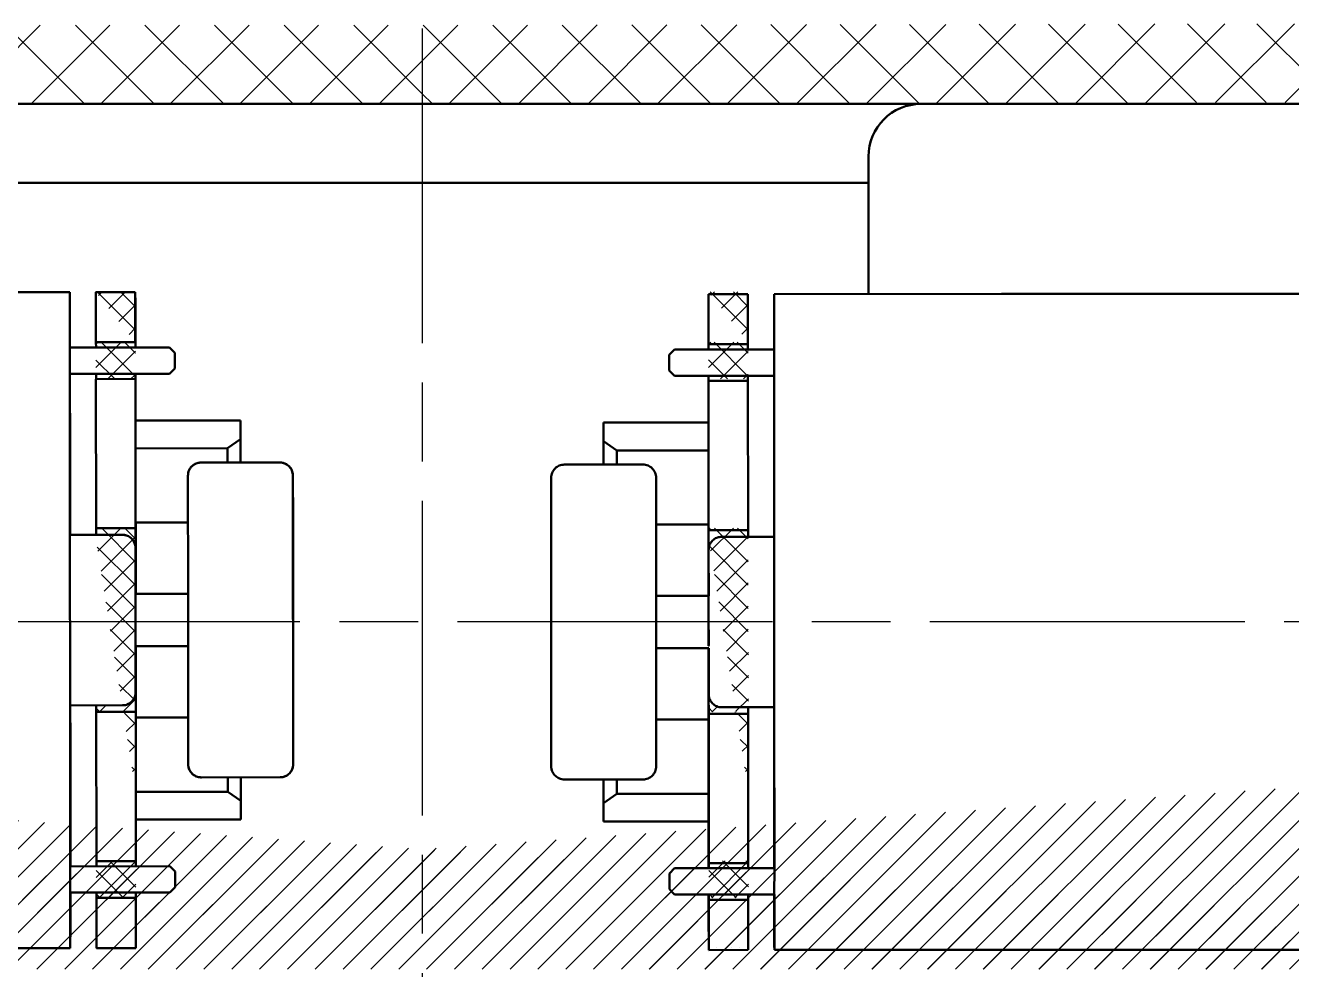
# Model space of a CAD drawing. Header units: inches. Extents: x -14 to 5184, y -66 to 1689.
# Drawn here: x 1532.1 to 1580.36, y 1463.47 to 1499.46 of the extents above; entities that cross this region are included whole.
import ezdxf

# ---------------------------------------------------------------- set-up
doc = ezdxf.new("R2010")
doc.units = ezdxf.units.IN
doc.header["$MEASUREMENT"] = 0
doc.linetypes.add('ACAD_ISO08W100', pattern=[36, 24, -3, 6, -3])
for name, color, linetype, lineweight in [('Видимый контур (ГОСТ)', 7, 'Continuous', 50), ('Осевая линия (ГОСТ)', 7, 'ACAD_ISO08W100', 25), ('Штриховка (ГОСТ)', 7, 'Continuous', 18)]:
    doc.layers.add(name, color=color, linetype=linetype, lineweight=lineweight)
pattern_1 = [(45, (-1905.138115365976, 737.9076750368969), (-0.5303300858899106, 0.5303300858899107), [])]
pattern_2 = [(45, (-729.8426358591028, -44.45771106665234), (-1.325825214724776, 1.325825214724777), []), (135, (-729.8426358591028, -44.45771106665234), (-1.325825214724777, -1.325825214724776), [])]

msp = doc.modelspace()

# ---------------------------------------------------------------- hatches: boundary and pattern name
at = {"layer": 'Штриховка (ГОСТ)', "ltscale": 0.5}
h = msp.add_hatch(dxfattribs=at)
h.set_pattern_fill('ANSI37', color=256, scale=15)
h.set_pattern_definition(pattern_2)
edge = h.paths.add_edge_path()
edge.add_ellipse((1611.473041055431, 1493.604411783689), major_axis=(-0.5134128433414369, 2.955779914489792), ratio=0.9999873529838555, start_angle=341.8021469590433, end_angle=350.1923635530452)
edge.add_line((1611.470615283995, 1496.604447643597), (1601.720572662885, 1496.596605341635))
edge.add_line((1601.720572662885, 1496.596605341635), (1595.325739282722, 1496.543884901762))
edge.add_line((1595.325739282722, 1496.543884901762), (1587.791192707788, 1496.530796401919))
edge.add_line((1587.791192707788, 1496.530796401919), (1583.734743317397, 1496.523749815017))
edge.add_line((1583.734743317397, 1496.523749815017), (1547.229145820613, 1496.460334783688))
edge.add_line((1547.229145820613, 1496.460334783688), (1547.223981258185, 1499.460330338599))
edge.add_line((1547.223981258185, 1499.460330338599), (1583.729531930103, 1499.523745288587))
edge.add_line((1583.729531930103, 1499.523745288587), (1591.221400930929, 1499.536759651862))
edge.add_line((1591.221400930929, 1499.536759651862), (1595.320527895429, 1499.543880375332))
edge.add_line((1595.320527895429, 1499.543880375332), (1609.222702507713, 1499.568030283813))
edge.add_line((1609.222702507713, 1499.568030283813), (1609.230284360274, 1535.356912914514))
edge.add_line((1609.230284360274, 1535.356912914514), (1612.23028436411, 1535.349745655517))
edge.add_line((1612.23028436411, 1535.349745655517), (1612.022511539245, 1510.127784305749))
edge.add_line((1612.022511539245, 1510.127784305749), (1612.204362805571, 1510.128100205352))
edge.add_line((1612.204362805571, 1510.128100205352), (1612.227909372413, 1496.573246197543))
edge.add_line((1612.227909372413, 1496.573246197543), (1611.908383582122, 1496.572691139158))
h = msp.add_hatch(dxfattribs=at)
h.set_pattern_fill('ANSI37', color=256, scale=15)
h.set_pattern_definition(pattern_2)
edge = h.paths.add_edge_path()
edge.add_line((1547.229098995677, 1499.460334783688), (1510.72349324374, 1499.460334783688))
edge.add_line((1510.72349324374, 1499.460334783688), (1503.231612939092, 1499.460334783687))
edge.add_line((1503.231612939092, 1499.460334783687), (1499.132479789779, 1499.460334783688))
edge.add_line((1499.132479789779, 1499.460334783688), (1485.230284201724, 1499.460334783688))
edge.add_line((1485.230284201724, 1499.460334783688), (1485.230284201724, 1510.960334783688))
edge.add_line((1485.230284201724, 1510.960334783688), (1482.412135738593, 1510.960334783688))
edge.add_line((1482.412135738593, 1510.960334783688), (1482.412135738593, 1510.015209243225))
edge.add_line((1482.412135738593, 1510.015209243225), (1482.230284197889, 1510.015209243225))
edge.add_line((1482.230284197889, 1510.015209243225), (1482.230284197889, 1496.460334783688))
edge.add_line((1482.230284197889, 1496.460334783688), (1482.549810470283, 1496.460334783688))
edge.add_ellipse((1482.990308624565, 1493.492816152959), major_axis=(0.5082774974026094, 2.956667319169232), ratio=0.9999873529838555, start_angle=9.80763644695179, end_angle=18.197853040953703, ccw=False)
edge.add_line((1482.987522942754, 1496.492851700261), (1492.737564475993, 1496.501946492875))
edge.add_line((1492.737564475993, 1496.501946492875), (1499.132479789779, 1496.460334783688))
edge.add_line((1499.132479789779, 1496.460334783688), (1506.667037732928, 1496.460334783688))
edge.add_line((1506.667037732928, 1496.460334783688), (1510.72349324374, 1496.460334783688))
edge.add_line((1510.72349324374, 1496.460334783688), (1547.229145820613, 1496.460334783688))
edge.add_line((1547.229145820613, 1496.460334783688), (1547.229098995677, 1499.460334783688))
h = msp.add_hatch(dxfattribs=at)
h.set_pattern_fill('ANSI37', color=256, scale=5)
h.set_pattern_definition([(45, (-1905.138115365976, 737.9076750368969), (-0.4419417382415922, 0.4419417382415922), []), (135, (-1905.138115365976, 737.9076750368969), (-0.4419417382415922, -0.4419417382415922), [])])
h.paths.add_polyline_path([(1536.314388634464, 1467.605698272998), (1534.814388730028, 1467.604306141665), (1534.809107993803, 1473.291386527972), (1536.309107911462, 1473.292764419477)], flags=17)
h.paths.add_polyline_path([(1534.815688699098, 1466.204306541643), (1536.315688603534, 1466.205698672976), (1536.317465007291, 1464.292603503511), (1534.817465099616, 1464.291214860125)], flags=17)
h.paths.add_polyline_path([(1536.302608492109, 1480.292303640787), (1534.802608602182, 1480.290895883667), (1534.797327824585, 1485.978020825608), (1536.297327729021, 1485.979412956942)], flags=17)
edge = h.paths.add_edge_path()
edge.add_line((1534.794251496369, 1489.291067551514), (1536.294251396279, 1489.292464556753))
edge.add_ellipse((1536.305892492192, 1476.792534061972), major_axis=(-0.01160686501141736, 12.49999461122635), ratio=0.0008566953907479733, start_angle=359.99999999961153, end_angle=360.1834677728962, ccw=False)
edge.add_line((1536.294285627181, 1489.292528673198), (1534.794286824279, 1489.291135849908))
edge.add_ellipse((1534.805893689288, 1476.791141240729), major_axis=(-0.0116068650095163, 12.49999460917901), ratio=0.0008566953907479733, start_angle=0, end_angle=0.1893579979897818)
edge = h.paths.add_edge_path()
edge.add_line((1536.315071078725, 1470.24777493121), (1536.314870567429, 1473.074677404426))
edge.add_ellipse((1534.805893689292, 1476.791141237036), major_axis=(0.01160686500989223, -12.49999460957985), ratio=0.0008566953907479732, start_angle=359.8105876299181, end_angle=359.9999456275045)
edge.add_line((1534.817500554302, 1464.291146627456), (1536.317499357204, 1464.292539450746))
edge.add_line((1536.297524196813, 1487.378472531383), (1534.797525393911, 1487.377079708093))
edge.add_line((1534.796027855515, 1487.378020425631), (1534.794251496369, 1489.291067551514))
edge.add_line((1536.294251396279, 1489.292464556753), (1536.296027759951, 1487.379412556964))
edge.add_ellipse((1534.805893689288, 1476.791141240729), major_axis=(-0.0116068650095163, 12.49999460917901), ratio=0.0008566953907479733, start_angle=0, end_angle=0.1893579979897818)
h = msp.add_hatch(dxfattribs=at)
h.set_pattern_fill('ANSI37', color=256, scale=5)
h.set_pattern_definition([(45, (-1881.79200456109, 737.9123710367705), (-0.4419417382415922, 0.4419417382415922), []), (135, (-1881.79200456109, 737.9123710367705), (-0.4419417382415922, -0.4419417382415922), [])])
h.paths.add_polyline_path([(1559.66049943935, 1467.610394272872), (1558.160499534914, 1467.609002141539), (1558.155218798689, 1473.296082527846), (1559.655218716347, 1473.297460419351)], flags=17)
h.paths.add_polyline_path([(1558.161799503984, 1466.209002541517), (1559.66179940842, 1466.21039467285), (1559.663575812177, 1464.297299503385), (1558.163575904502, 1464.295910859998)], flags=17)
h.paths.add_polyline_path([(1559.648719296995, 1480.29699964066), (1558.148719407068, 1480.29559188354), (1558.143438629471, 1485.982716825482), (1559.643438533907, 1485.984108956815)], flags=17)
edge = h.paths.add_edge_path()
edge.add_line((1558.140362301255, 1489.295763551388), (1559.640362201165, 1489.297160556626))
edge.add_ellipse((1559.652003297078, 1476.797230061846), major_axis=(-0.01160686501141736, 12.49999461122635), ratio=0.0008566953907479733, start_angle=359.99999999961153, end_angle=360.1834677728962, ccw=False)
edge.add_line((1559.640396432067, 1489.297224673072), (1558.140397629165, 1489.295831849782))
edge.add_ellipse((1558.152004494174, 1476.795837240603), major_axis=(-0.0116068650095163, 12.49999460917901), ratio=0.0008566953907479733, start_angle=0, end_angle=0.1893579979897818)
edge = h.paths.add_edge_path()
edge.add_line((1559.661181883611, 1470.252470931084), (1559.660981372315, 1473.079373404299))
edge.add_ellipse((1558.152004494178, 1476.795837236909), major_axis=(0.01160686500989223, -12.49999460957985), ratio=0.0008566953907479732, start_angle=359.8105876299181, end_angle=359.9999456275045)
edge.add_line((1558.163611359188, 1464.295842627329), (1559.66361016209, 1464.29723545062))
edge.add_line((1559.643635001699, 1487.383168531257), (1558.143636198797, 1487.381775707967))
edge.add_line((1558.142138660401, 1487.382716425504), (1558.140362301255, 1489.295763551388))
edge.add_line((1559.640362201165, 1489.297160556626), (1559.642138564837, 1487.384108556838))
edge.add_ellipse((1558.152004494174, 1476.795837240603), major_axis=(-0.0116068650095163, 12.49999460917901), ratio=0.0008566953907479733, start_angle=0, end_angle=0.1893579979897818)
h = msp.add_hatch(dxfattribs=at)
h.set_pattern_fill('ANSI31', color=256, scale=6)
h.set_pattern_definition(pattern_1)
edge = h.paths.add_edge_path()
edge.add_line((1480.018164816742, 1463.490556350978), (1480.009482227236, 1472.841257158339))
edge.add_line((1480.009482227236, 1472.841257158339), (1483.009482088054, 1472.843985477603))
edge.add_line((1483.016539639738, 1465.243366539763), (1483.009574964834, 1472.743961978823))
edge.add_line((1483.009482088054, 1472.843985477603), (1483.018164639991, 1463.493325129135))
edge.add_line((1480.018240700181, 1463.490262473245), (1483.018238305985, 1463.493048119825))
edge.add_line((1614.443691546039, 1472.828376392003), (1614.445572291076, 1463.478273493524))
edge.add_line((1611.443690771757, 1472.827754178785), (1614.443691546039, 1472.828376392003))
edge.add_line((1611.443710887096, 1472.727750997868), (1611.445219505761, 1465.22767019422))
edge.add_ellipse((1611.442882760012, 1476.727626781538), major_axis=(0.002665197538726685, -13.24999973195185), ratio=0.0007477733735077997, start_angle=337.9436503336947, end_angle=360.136266251267)
edge.add_spline(control_points=[(1611.408356998038, 1464.958458338241), (1611.38572506559, 1464.87742872914), (1611.352252315286, 1464.797972160889), (1611.260654808052, 1464.640441269049), (1611.198467235041, 1464.562509786883), (1611.049359410795, 1464.423511280837), (1610.958825414387, 1464.362857958205), (1610.765726149325, 1464.274252436485), (1610.660764714129, 1464.245178831774), (1610.518770955417, 1464.229462594812), (1610.48205673243, 1464.227433261401), (1610.445397397125, 1464.227425887486)], knot_values=[0, 0, 0, 0, 0.02541620871040091, 0.02541620871040091, 0.0546992163748594, 0.0546992163748594, 0.08657829518112778, 0.08657829518112778, 0.1184399716933586, 0.1184399716933586, 0.1294381791355693, 0.1294381791355693, 0.1294381791355693, 0.1294381791355693], degree=3, periodic=0)
edge.add_line((1614.445547058112, 1463.47823049037), (1611.44554795755, 1463.477627049587))
h = msp.add_hatch(dxfattribs=at)
h.set_pattern_fill('ANSI31', color=256, scale=6)
h.set_pattern_definition(pattern_1)
edge = h.paths.add_edge_path()
edge.add_line((1614.440933601215, 1463.490556350978), (1614.449616190721, 1472.841257158339))
edge.add_line((1614.449616190721, 1472.841257158339), (1611.449616329903, 1472.843985477603))
edge.add_line((1611.442558778219, 1465.243366539763), (1611.449523453123, 1472.743961978823))
edge.add_line((1611.449616329903, 1472.843985477603), (1611.440933777965, 1463.493325129135))
edge.add_line((1614.440857717776, 1463.490262473245), (1611.440860111972, 1463.493048119825))
edge.add_line((1480.015406871918, 1472.828376392003), (1480.013526126881, 1463.478273493524))
edge.add_line((1483.015407646199, 1472.827754178785), (1480.015406871918, 1472.828376392003))
edge.add_line((1483.015387530861, 1472.727750997868), (1483.013878912196, 1465.22767019422))
edge.add_ellipse((1483.016215657945, 1476.727626781538), major_axis=(-0.002665197538726685, -13.24999973195185), ratio=0.0007477733735077997, start_angle=-0.13626625126698855, end_angle=22.056349666305323, ccw=False)
edge.add_spline(control_points=[(1483.050741419918, 1464.958458338241), (1483.073373352367, 1464.87742872914), (1483.106846102671, 1464.797972160889), (1483.198443609905, 1464.640441269049), (1483.260631182915, 1464.562509786883), (1483.409739007162, 1464.423511280837), (1483.50027300357, 1464.362857958205), (1483.693372268631, 1464.274252436485), (1483.798333703828, 1464.245178831774), (1483.94032746254, 1464.229462594812), (1483.977041685527, 1464.227433261401), (1484.013701020832, 1464.227425887486)], knot_values=[0, 0, 0, 0, 0.02541620871040091, 0.02541620871040091, 0.0546992163748594, 0.0546992163748594, 0.08657829518112778, 0.08657829518112778, 0.1184399716933586, 0.1184399716933586, 0.1294381791355693, 0.1294381791355693, 0.1294381791355693, 0.1294381791355693], degree=3, periodic=0)
edge.add_line((1480.013551359844, 1463.47823049037), (1483.013550460406, 1463.477627049587))

# ---------------------------------------------------------------- linework, layer by layer
at = {"layer": 'Видимый контур (ГОСТ)'}
for p, q in [((1612.23028436411, 1496.460334783688), (1510.72349324374, 1496.460334783688)), ((1564.231751516226, 1494.460334783688), (1564.231751516226, 1489.218128036848)), ((1532.231751516226, 1493.460334783688), (1530.231751516226, 1493.460334783688)), ((1532.231751516226, 1493.460334783688), (1562.231751516226, 1493.460334783688)), ((1564.231751516226, 1493.460334783688), (1562.231751516226, 1493.460334783688)), ((1504.726361628035, 1489.263216289958), (1533.794287622344, 1489.290207301048)), ((1533.794251563164, 1489.290136141294), (1533.796213629092, 1487.177092395215)), ((1534.794251496369, 1489.291067551514), (1536.294251396279, 1489.292464556753)), ((1534.796027855515, 1487.378020425631), (1534.794251496369, 1489.291067551514)), ((1534.794286824279, 1489.291135849908), (1536.294285627181, 1489.292528673198)), ((1536.294251396279, 1489.292464556753), (1536.296027759951, 1487.379412556964)), ((1558.140378163896, 1489.216902611292), (1559.640378552784, 1489.217205030254)), ((1558.140762985997, 1487.303763842403), (1558.140378163896, 1489.216902611292)), ((1559.640378552784, 1489.217205030254), (1559.640763374977, 1487.304065805941)), ((1560.640378812054, 1489.217406586979), (1589.708335544869, 1489.22324587889)), ((1560.640803863695, 1487.10426711432), (1560.640378812054, 1489.217406586979)), ((1589.708324130685, 1489.223255193407), (1569.29877731885, 1489.219149874537)), ((1533.796213629092, 1487.177092395215), (1537.596213386996, 1487.180619127926)), ((1536.296027759951, 1487.379412556964), (1534.796027855515, 1487.378020425631)), ((1534.797525393911, 1487.377079708093), (1534.796027855515, 1487.378020425631)), ((1536.297524196813, 1487.378472531383), (1534.797525393911, 1487.377079708093)), ((1534.797710137024, 1487.17802187172), (1534.797525393911, 1487.377079708093)), ((1536.296027759951, 1487.379412556964), (1536.297524196813, 1487.378472531383)), ((1536.297524196813, 1487.378472531383), (1536.297708940569, 1487.179414002031)), ((1537.596213386996, 1487.180619127926), (1537.796399084121, 1486.980804802576)), ((1537.597537337618, 1487.179787454045), (1537.596213386996, 1487.180619127926)), ((1537.797551356295, 1486.980080972961), (1537.597537337618, 1487.179787454045)), ((1558.139496369601, 1487.303396638669), (1558.140762985997, 1487.303763842403)), ((1558.139496369601, 1487.303396638669), (1559.639495919882, 1487.303698359061)), ((1558.139536557525, 1487.103763586767), (1558.139496369601, 1487.303396638669)), ((1559.640763374977, 1487.304065805941), (1558.140762985997, 1487.303763842403)), ((1559.640763374977, 1487.304065805941), (1559.639495919882, 1487.303698359061)), ((1559.639495919882, 1487.303698359061), (1559.639536107758, 1487.104065550136)), ((1537.796399084121, 1486.980804802576), (1537.796956213723, 1486.380804973996)), ((1537.796399084121, 1486.980804802576), (1537.797551356295, 1486.980080972961)), ((1537.797551356295, 1486.980080972961), (1537.798108208543, 1486.380081318607)), ((1556.639876434812, 1486.90318164526), (1556.839686567103, 1487.103178511154)), ((1556.639876434812, 1486.90318164526), (1556.640843055813, 1486.903461877572)), ((1556.639997220191, 1486.303181671495), (1556.639876434812, 1486.90318164526)), ((1556.640843055813, 1486.903461877572), (1556.840802878279, 1487.103502140023)), ((1556.640963744006, 1486.303461875632), (1556.640843055813, 1486.903461877572)), ((1556.840802878279, 1487.103502140023), (1556.839686567103, 1487.103178511154)), ((1556.840802878279, 1487.103502140023), (1560.640803863695, 1487.10426711432)), ((1537.597141936332, 1486.180619413624), (1533.797142178428, 1486.177092680913)), ((1533.797142178428, 1486.177092680913), (1533.802840831254, 1480.039937682117)), ((1533.798468457346, 1486.176259544453), (1533.797142178428, 1486.177092680913)), ((1533.798468457346, 1486.176259544453), (1537.598465424698, 1486.179788030122)), ((1534.798823841843, 1485.978022214043), (1534.79863899831, 1486.17718825241)), ((1536.298637801212, 1486.1785810757), (1536.298823518725, 1485.97847333789)), ((1537.796956213723, 1486.380804973996), (1537.597141936332, 1486.180619413624)), ((1537.597141936332, 1486.180619413624), (1537.598465424698, 1486.179788030122)), ((1537.798108208543, 1486.380081318607), (1537.598465424698, 1486.179788030122)), ((1537.798108208543, 1486.380081318607), (1537.796956213723, 1486.380804973996)), ((1556.640963744006, 1486.303461875632), (1556.639997220191, 1486.303181671495)), ((1556.639997220191, 1486.303181671495), (1556.839887876068, 1486.10317855488)), ((1556.841004025267, 1486.10350213679), (1556.640963744006, 1486.303461875632)), ((1534.797327824585, 1485.978020825608), (1536.297327729021, 1485.979412956942)), ((1534.802608602182, 1480.290895883667), (1534.797327824585, 1485.978020825608)), ((1536.297327729021, 1485.979412956942), (1536.302608492109, 1480.292303640787)), ((1536.298823518725, 1485.97847333789), (1536.297327729021, 1485.979412956942)), ((1560.63988673678, 1486.103942913205), (1556.839887876068, 1486.10317855488)), ((1556.839887876068, 1486.10317855488), (1556.841004025267, 1486.10350213679)), ((1560.641005010684, 1486.104267111087), (1556.841004025267, 1486.10350213679)), ((1558.139778202151, 1485.903396699884), (1558.139737931636, 1486.103440015803)), ((1558.141044591781, 1485.903763837877), (1558.139778202151, 1485.903396699884)), ((1558.141044591781, 1485.903763837877), (1559.641044980761, 1485.904065801415)), ((1558.142188488193, 1480.216895632273), (1558.141044591781, 1485.903763837877)), ((1559.639737481918, 1486.103741736195), (1559.639777678526, 1485.904065546296)), ((1559.641044980761, 1485.904065801415), (1559.64218887672, 1480.217199847131)), ((1560.641005010684, 1486.104267111087), (1560.63988673678, 1486.103942913205)), ((1560.642239422617, 1479.967402001737), (1560.641005010684, 1486.104267111087)), ((1536.302851289155, 1484.39347903012), (1540.302848096894, 1484.397193225561)), ((1536.302926480891, 1483.333390602664), (1536.302851289155, 1484.39347903012)), ((1540.305704695409, 1482.796250672611), (1540.302848096894, 1484.397193225561)), ((1540.302848096894, 1484.397193225561), (1540.302898224718, 1483.690467607257)), ((1554.137866597553, 1484.318557043393), (1554.136991165507, 1482.716089176995)), ((1558.137865398302, 1484.319361631104), (1554.137866597553, 1484.318557043393)), ((1554.138537669276, 1483.611603575301), (1554.137866597553, 1484.318557043393)), ((1558.137865398302, 1484.319361631104), (1558.138872005887, 1483.258931428966)), ((1536.302926480891, 1483.333390602664), (1539.802923687662, 1483.336640523675)), ((1536.307976022937, 1480.503442085168), (1536.302926480891, 1483.333390602664)), ((1540.302898224718, 1483.690467607257), (1539.802923687662, 1483.336640523675)), ((1539.802923687662, 1483.336640523675), (1539.803888749092, 1482.795784711614)), ((1540.30449379851, 1482.796249548233), (1540.302898224718, 1483.690467607257)), ((1554.138537669276, 1483.611603575301), (1554.138048447725, 1482.716089391158)), ((1554.638873055231, 1483.258227414719), (1554.138537669276, 1483.611603575301)), ((1538.800286857293, 1482.794733212351), (1541.80028665032, 1482.797534538623)), ((1541.800316807627, 1482.797638494092), (1538.800319201824, 1482.794852847511)), ((1554.638576939314, 1482.716190778042), (1554.638873055231, 1483.258227414719)), ((1558.138872005887, 1483.258931428966), (1554.638873055231, 1483.258227414719)), ((1558.138872005887, 1483.258931428966), (1558.137326494465, 1480.429891299191)), ((1552.641684194894, 1482.715786288116), (1555.641684972099, 1482.716393967269)), ((1538.30493020606, 1477.793656486049), (1538.300751176814, 1482.294255312439)), ((1542.300750899086, 1482.297992314538), (1542.310964734824, 1471.298218340225)), ((1552.143997249923, 1471.215713843909), (1552.141784639119, 1482.215683689669)), ((1556.141785675289, 1482.216494442243), (1556.143048927142, 1475.716551775653)), ((1536.307976022937, 1480.503442085168), (1538.302412316111, 1480.505294018193)), ((1558.137326494465, 1480.429891299191), (1556.142145125856, 1480.429489974468)), ((1533.802840831254, 1480.039937682117), (1535.802840682753, 1480.041816562229)), ((1533.802876702453, 1480.040211288741), (1535.802875106322, 1480.042068386461)), ((1536.302608492109, 1480.292303640787), (1534.802608602182, 1480.290895883667)), ((1559.64218887672, 1480.217199847131), (1558.142188488193, 1480.216895632273)), ((1558.64223890458, 1479.966996384178), (1560.642239422617, 1479.967402001737)), ((1536.303304961977, 1479.542241536258), (1536.304930396702, 1477.791732222412)), ((1558.142691360655, 1477.716870817412), (1558.142339348976, 1479.466892934902)), ((1536.304930396702, 1477.791732222412), (1538.30493020606, 1477.793656486049)), ((1536.304963942991, 1477.79253363087), (1538.304929524308, 1477.794390698113)), ((1556.142690844684, 1477.716454925658), (1558.142691360654, 1477.716870817412)), ((1538.306785940957, 1475.795125772381), (1536.306786006868, 1475.793335837852)), ((1536.306786006868, 1475.793335837852), (1536.308411441593, 1474.042826524006)), ((1536.306821041394, 1475.792534493074), (1538.306786622709, 1475.794391560317)), ((1538.310964970202, 1471.294526945991), (1538.306785940957, 1475.795125772381)), ((1558.143093640618, 1475.716940480649), (1556.143093119178, 1475.716551784242)), ((1556.143093119178, 1475.716551784242), (1556.143998288573, 1471.216512267657)), ((1558.143445652296, 1473.966918363159), (1558.143093640618, 1475.716940480649)), ((1535.808875784956, 1473.542322948493), (1533.808875893008, 1473.540487630439)), ((1533.808875893008, 1473.540487630439), (1533.814574503604, 1467.403378111249)), ((1533.808912272259, 1473.540214090903), (1535.808910676128, 1473.542071188623)), ((1534.809107993803, 1473.291386527972), (1536.309107911462, 1473.292764419477)), ((1534.814388730028, 1467.604306141665), (1534.809107993803, 1473.291386527972)), ((1536.309107911462, 1473.292764419477), (1536.314388634464, 1467.605698272998)), ((1558.14359651308, 1473.216915665788), (1559.643596902611, 1473.21721489205)), ((1558.144740410219, 1467.530043845194), (1558.14359651308, 1473.216915665788)), ((1560.643546875419, 1473.467415031525), (1558.643546356045, 1473.467016060924)), ((1559.643596902611, 1473.21721489205), (1559.644740799199, 1467.530345808732)), ((1560.644781287916, 1467.330547117111), (1560.643546875419, 1473.467415031525)), ((1536.314870567429, 1473.074677404426), (1538.30931029259, 1473.076529340637)), ((1536.315071078725, 1470.24777493121), (1536.314870567429, 1473.074677404426)), ((1558.138821972253, 1473.001122663736), (1556.143639400292, 1473.000721338771)), ((1558.138821972253, 1473.001122663736), (1558.141506259145, 1470.173308791367)), ((1541.811429047728, 1470.797747566598), (1538.811429225585, 1470.794977595621)), ((1541.811459398039, 1470.797643667315), (1538.811461792235, 1470.794858020734)), ((1539.815029645486, 1470.795789883264), (1539.815068285497, 1470.251024852221)), ((1540.315699079219, 1469.897745561964), (1540.31563534825, 1470.79625472049)), ((1540.316961464731, 1469.19025843259), (1540.316847551844, 1470.796255846081)), ((1536.315071078725, 1470.24777493121), (1539.815068285497, 1470.251024852221)), ((1536.316964656992, 1469.186544237149), (1536.315071078725, 1470.24777493121)), ((1539.815068285497, 1470.251024852221), (1540.315699079219, 1469.897745561964)), ((1555.644098732411, 1470.71641159559), (1552.6440979535, 1470.715812392502)), ((1554.139404831681, 1470.716111056591), (1554.140927891612, 1469.11161415499)), ((1554.140462572064, 1470.716111267858), (1554.141314269468, 1469.818874187434)), ((1554.641507308489, 1470.17260477712), (1554.640991293019, 1470.716211240617)), ((1540.315699079219, 1469.897745561964), (1540.316961464731, 1469.19025843259)), ((1554.140927891613, 1469.11161415499), (1554.141314269468, 1469.818874187434)), ((1554.141314269468, 1469.818874187434), (1554.641507308489, 1470.17260477712)), ((1558.141506259145, 1470.173308791367), (1554.641507308489, 1470.17260477712)), ((1558.141506259145, 1470.173308791367), (1558.140926692362, 1469.112418742702)), ((1536.316964656992, 1469.186544237149), (1540.316961464731, 1469.19025843259)), ((1558.140926692362, 1469.112418742702), (1554.140927891612, 1469.11161415499)), ((1533.814574503604, 1467.403378111249), (1537.614574261509, 1467.40690484396)), ((1536.314388634464, 1467.605698272998), (1534.814388730028, 1467.604306141665)), ((1534.815877127904, 1467.603371165982), (1534.814388730028, 1467.604306141665)), ((1536.315875930806, 1467.604763989272), (1534.815877127904, 1467.603371165982)), ((1534.816061876353, 1467.404307579276), (1534.815877127904, 1467.603371165982)), ((1536.314388634464, 1467.605698272998), (1536.315875930806, 1467.604763989272)), ((1536.315875930806, 1467.604763989272), (1536.316060679898, 1467.405699709587)), ((1537.614574261509, 1467.40690484396), (1537.814759958634, 1467.207090518611)), ((1537.615889071611, 1467.406078911934), (1537.614574261509, 1467.40690484396)), ((1537.815903090288, 1467.20637243085), (1537.615889071611, 1467.406078911934)), ((1558.143476996685, 1467.529677569999), (1558.144740410219, 1467.530043845194)), ((1558.143476996685, 1467.529677569999), (1559.643476546966, 1467.52997929039)), ((1558.143517184796, 1467.330043590202), (1558.143476996685, 1467.529677569999)), ((1559.644740799199, 1467.530345808732), (1558.144740410219, 1467.530043845194)), ((1559.644740799199, 1467.530345808732), (1559.643476546966, 1467.52997929039)), ((1559.643476546966, 1467.52997929039), (1559.643516735028, 1467.330345553572)), ((1537.814759958634, 1467.207090518611), (1537.815317088236, 1466.60709069003)), ((1537.814759958634, 1467.207090518611), (1537.815903090288, 1467.20637243085)), ((1537.815903090288, 1467.20637243085), (1537.816459942535, 1466.606372776496)), ((1556.643857061896, 1467.12946257659), (1556.843667194187, 1467.329459442484)), ((1556.643857061896, 1467.12946257659), (1556.644820480034, 1467.129741880362)), ((1556.643977847275, 1466.529462602825), (1556.643857061896, 1467.12946257659)), ((1556.644820480034, 1467.129741880362), (1556.8447803025, 1467.329782142814)), ((1556.644941168227, 1466.529741878423), (1556.644820480034, 1467.129741880362)), ((1556.8447803025, 1467.329782142814), (1556.843667194187, 1467.329459442484)), ((1556.8447803025, 1467.329782142814), (1560.644781287916, 1467.330547117111)), ((1537.615502810845, 1466.406905129659), (1533.815503052941, 1466.403378396948)), ((1533.815503052941, 1466.403378396948), (1533.817465161098, 1464.290289171261)), ((1533.816820191339, 1466.402551002342), (1533.815503052941, 1466.403378396948)), ((1533.816820191339, 1466.402551002342), (1537.616817158691, 1466.40607948801)), ((1534.817175581173, 1466.2043079216), (1534.816990732303, 1466.403479710299)), ((1536.316989535205, 1466.404872533589), (1536.317175252718, 1466.20476479578)), ((1537.815317088236, 1466.60709069003), (1537.615502810845, 1466.406905129659)), ((1537.615502810845, 1466.406905129659), (1537.616817158691, 1466.40607948801)), ((1537.816459942535, 1466.606372776496), (1537.616817158691, 1466.40607948801)), ((1537.816459942535, 1466.606372776496), (1537.815317088236, 1466.60709069003)), ((1556.644941168227, 1466.529741878423), (1556.643977847275, 1466.529462602825)), ((1556.643977847275, 1466.529462602825), (1556.843868503152, 1466.329459486209)), ((1556.844981449489, 1466.329782139581), (1556.644941168227, 1466.529741878423)), ((1534.815688699098, 1466.204306541643), (1536.315688603534, 1466.205698672976)), ((1534.817465099616, 1464.291214860125), (1534.815688699098, 1466.204306541643)), ((1536.315688603534, 1466.205698672976), (1536.317465007291, 1464.292603503511)), ((1536.317175252718, 1466.20476479578), (1536.315688603534, 1466.205698672976)), ((1560.643867363864, 1466.330223844535), (1556.843868503152, 1466.32945948621)), ((1556.843868503152, 1466.329459486209), (1556.844981449489, 1466.329782139581)), ((1560.644982434905, 1466.330547113878), (1556.844981449489, 1466.329782139581)), ((1558.143758829235, 1466.129677631214), (1558.14371855872, 1466.329720947133)), ((1558.145022016003, 1466.130043840668), (1558.143758829235, 1466.129677631214)), ((1558.145022016003, 1466.130043840668), (1559.645022404983, 1466.130345804206)), ((1558.145406837377, 1464.216908686769), (1558.145022016003, 1466.130043840668)), ((1559.643718109001, 1466.330022667525), (1559.643758305797, 1466.130345549732)), ((1559.645022404983, 1466.130345804206), (1559.645407226546, 1464.217209708928)), ((1560.644982434905, 1466.330547113878), (1560.643867363864, 1466.330223844535)), ((1560.645407485981, 1464.217410446283), (1560.644982434905, 1466.330547113878)), ((1504.749575358058, 1464.263227067506), (1533.817501352367, 1464.290218078596)), ((1536.317465007291, 1464.292603503511), (1534.817465099616, 1464.291214860125)), ((1534.817500554302, 1464.291146627456), (1536.317499357204, 1464.292539450746)), ((1559.645407226546, 1464.217209708928), (1558.145406837377, 1464.216908686769)), ((1589.713364215723, 1464.223265018267), (1560.645407485981, 1464.217410446283)), ((1589.713352805286, 1464.223255699159), (1569.303805993451, 1464.219150380289))]:
    msp.add_line(p, q, dxfattribs=at)
at = {"layer": 'Видимый контур (ГОСТ)', "ltscale": 0.5}
for p, q in [((1533.796213629092, 1487.177092395215), (1533.797141716441, 1486.177092680485)), ((1560.640803863695, 1487.10426711432), (1560.641005075849, 1486.103943138156)), ((1533.802876388086, 1480.04021126773), (1533.819252674185, 1473.54022261979)), ((1560.642239422617, 1479.967402001737), (1560.643557676702, 1473.46741503368)), ((1536.306959134161, 1477.950466148095), (1536.3090472708, 1475.739006715987)), ((1538.304929524308, 1477.794390698113), (1538.306786622709, 1475.794391560317)), ((1533.814574503604, 1467.403378111249), (1533.814574503604, 1466.401900229243)), ((1560.644781287916, 1467.330547117111), (1560.639787417964, 1466.330223022287))]:
    msp.add_line(p, q, dxfattribs=at)
at = {"layer": 'Видимый контур (ГОСТ)'}
msp.add_arc((1566.231751516226, 1494.460334783688), 1.999999999999991, 90, 180, dxfattribs=at)
for centre, major_axis, ratio, start_param, end_param in [((1533.805894487356, 1476.790212689822), (-0.01160686501141737, 12.49999461122636), 0.0008566953907479733, 5.69320338564515, 6.28655876374876), ((1534.805893689288, 1476.791141240729), (-0.0116068650095163, 12.49999460917901), 0.0008566953907479736, 0, 0.003304920529906497), ((1536.305892492192, 1476.792534061972), (-0.01160686501141736, 12.49999461122635), 0.0008566953907479733, 5.693203219735196, 6.286387423887927), ((1558.142898740023, 1476.716905650286), (-0.002514337300685553, 12.4999997471244), 0.0007477733735074173, 0.0006675165261042351, 0.5899856333023823), ((1560.642897990491, 1476.717408517605), (-0.002514337300685586, 12.49999974712456), 0.0007477733735074175, 0.0005179615513224434, 0.5899855748728433), ((1533.805894487356, 1476.790212689822), (-0.01160686501137464, 12.49999461122615), 0.000856695390755887, 4.975411183261187, 5.561788520314447), ((1558.142898740023, 1476.716905650286), (0.002514337300686513, -12.49999974712436), 0.0007477733735074176, 3.862930467377417, 4.058602161748367), ((1560.642897990491, 1476.717408517605), (0.002514337300730304, -12.49999974712436), 0.000747773373515269, 3.862930468104471, 4.449367196579713), ((1536.305892492192, 1476.792534061972), (-0.01160686501141728, 12.49999461122625), 0.0008566953907479732, 4.792474560418249, 5.013804658566003), ((1558.142898740023, 1476.716905650286), (0.002514337300685564, -12.49999974712444), 0.0007477733735074172, 4.410798856748439, 4.632306199312929), ((1533.805894487356, 1476.790212689514), (-0.003017784903254192, 3.249998599226512), 0.0008566953907479735, 0, 0.0129751723303082), ((1534.80589368929, 1476.791141238682), (-0.003249922203196678, 3.499998491143178), 0.0008566953907479737, 5.902934100357573, 6.271381783899685), ((1536.305892492192, 1476.792534061972), (-0.00324992220319683, 3.499998491143343), 0.0008566953907479737, 5.002140681796629, 6.294621667233711), ((1558.142898740023, 1476.716905650286), (-0.0007040144441919533, 3.499999929194821), 0.0007477733735074172, 0.002383988711729401, 1.281055009108357), ((1559.642898290304, 1476.717207370677), (-0.0007040144441919127, 3.499999929194622), 0.0007477733735074175, 0.002063514150904728, 0.3802574518579692), ((1536.305892492192, 1476.792534061924), (-0.000928549200958184, 0.9999995689463498), 0.0008566953907479735, 0, 0.04003708334641676), ((1536.305892492192, 1476.792534061951), (0.0009285492008937492, -0.9999995688763876), 0.0008566953907479735, 6.243146545076158, 6.283183627074409), ((1536.305892492192, 1476.792534061972), (0.003249922203196816, -3.499998491143328), 0.0008566953907479736, 6.271748947064125, 7.564229932535902), ((1536.305892492192, 1476.792534061972), (-0.01160686501141722, 12.49999461122619), 0.0008566953907479738, 4.410390254043006, 4.632303400351103), ((1558.142898740023, 1476.716905650286), (0.002514337300685663, -12.49999974712494), 0.0007477733735074173, 4.792471761470594, 5.014213314947075), ((1558.142898740023, 1476.716905650286), (0.0007040144441919546, -3.499999929194831), 0.0007477733735074173, 5.002130298037599, 6.280801318112124), ((1533.805894487356, 1476.790212689861), (0.003017784903004598, -3.249998598957861), 0.0008566953907479737, 6.270210272094873, 6.28318544450432), ((1533.805894487356, 1476.790212689822), (-0.01160686501146217, 12.49999461122625), 0.0008566953907558249, 3.86289371607131, 4.449366688604767), ((1534.80589368929, 1476.791141238682), (0.003249922203196651, -3.49999849114315), 0.0008566953907479735, 0.01180352333070721, 0.3802512068859006), ((1559.642898290304, 1476.717207370677), (0.0007040144441919609, -3.49999992919486), 0.0007477733735074176, 5.902927855531729, 6.281121793267385), ((1560.642897990491, 1476.717408517605), (0.002514337300643011, -12.49999974712441), 0.0007477733735153309, 4.975410647734059, 5.561886871730145), ((1536.305892492192, 1476.792534061972), (-0.01160686501141901, 12.49999461122693), 0.0008566953907479733, 3.862893576546725, 4.058245384874468), ((1558.142898740023, 1476.716905650286), (0.002514337300685821, -12.49999974712573), 0.0007477733735074172, 5.366380182792572, 5.561886920992452), ((1533.805894487356, 1476.790212689822), (0.01160686501141729, -12.49999461122627), 0.0008566953907479736, 6.279811850784176, 6.873054607386534), ((1536.305892492192, 1476.792534061972), (0.01160686501141729, -12.49999461122626), 0.0008566953907479735, 6.279983190795747, 6.873054607343144), ((1558.142898740023, 1476.716905650285), (0.002514337300685517, -12.49999974712422), 0.0007477733735074172, 5.693246589944665, 6.282517791361045), ((1560.642897990491, 1476.717408517605), (0.002514337300685568, -12.49999974712447), 0.0007477733735074173, 5.693246589726252, 6.282667345834681), ((1534.805893689292, 1476.791141237036), (0.01160686500989223, -12.49999460957984), 0.0008566953907479735, 6.279879437677652, 6.283184358200518)]:
    msp.add_ellipse(centre, major_axis=major_axis, ratio=ratio, start_param=start_param, end_param=end_param, dxfattribs=at)
for points, weights in [([(1504.726304336142, 1489.263036297231), (1519.26021468345, 1489.276598563225), (1533.794251563164, 1489.290136141294)], [1, 0.9999995012651225, 1]), ([(1533.817465161098, 1464.290289171261), (1519.283428192739, 1464.276835600951), (1504.749517731999, 1464.263406953525)], [1, 0.9999995063719702, 1])]:
    msp.add_rational_spline(points, weights, degree=2, dxfattribs=at)
for points, knots in [([(1538.300751176814, 1482.294255312439), (1538.300693877246, 1482.355963989834), (1538.315072702576, 1482.428605009627), (1538.362195718117, 1482.542671284411), (1538.403277746056, 1482.604279871674), (1538.490463648523, 1482.69162940109), (1538.551994172718, 1482.732826431335), (1538.665969170208, 1482.78016157974), (1538.738580483452, 1482.794675581129), (1538.800286857293, 1482.794733212351)], [-0.07404910392841613, -0.07404910392841613, -0.07404910392841613, -0.07404910392841613, -0.0555364927293048, -0.0555364927293048, -0.03702407958955334, -0.03702407958955334, -0.01851192022612413, -0.01851192022612413, 0, 0, 0, 0]), ([(1538.304516738413, 1482.355971364314), (1538.30549968292, 1482.363935125274), (1538.306791327278, 1482.372732881335), (1538.310280970983, 1482.392526495221), (1538.312638615814, 1482.403732227627), (1538.321008255874, 1482.437575003398), (1538.328325028435, 1482.460224910724), (1538.353218127248, 1482.521832903168), (1538.374603118607, 1482.559826958935), (1538.431675417881, 1482.636193169349), (1538.470251104424, 1482.673671129783), (1538.556600467222, 1482.734390573366), (1538.605553604155, 1482.758214605097), (1538.702814936076, 1482.787554509112), (1538.751816311145, 1482.794807810172), (1538.800319201824, 1482.794852847511)], [0, 0, 0, 0, 0.002827297120687208, 0.002827297120687208, 0.00631071349147306, 0.00631071349147306, 0.01342266306874402, 0.01342266306874402, 0.02628929132452929, 0.02628929132452929, 0.04203344556908358, 0.04203344556908358, 0.05796063612890706, 0.05796063612890706, 0.07251215567655704, 0.07251215567655704, 0.07251215567655704, 0.07251215567655704]), ([(1541.80028665032, 1482.797534538623), (1541.861993055572, 1482.79759214723), (1541.934631388854, 1482.783213789746), (1542.048694186424, 1482.736091553365), (1542.110301062456, 1482.695009640011), (1542.19764891302, 1482.607823391589), (1542.238845199134, 1482.546291942327), (1542.286179937556, 1482.432314363652), (1542.300693599864, 1482.359700619648), (1542.300750899086, 1482.297992314538)], [0, 0, 0, 0, 0.01851192964308247, 0.01851192964308247, 0.03702397095945038, 0.03702397095945038, 0.05553621899607458, 0.05553621899607458, 0.07404871850982771, 0.07404871850982771, 0.07404871850982771, 0.07404871850982771]), ([(1541.800316807627, 1482.797638494092), (1541.808844825226, 1482.797646412779), (1541.817375834866, 1482.797436011615), (1541.851512464586, 1482.795719380597), (1541.877107603588, 1482.792444036832), (1541.954937827287, 1482.776317852992), (1542.006513178028, 1482.756520294527), (1542.098825433724, 1482.702592892959), (1542.140854313161, 1482.668000698504), (1542.21103289358, 1482.588351016773), (1542.240059700296, 1482.542272647932), (1542.270985399116, 1482.469644521361), (1542.279309563488, 1482.444864751151), (1542.288216623377, 1482.40957672594), (1542.290496234644, 1482.399115445638), (1542.29462940682, 1482.37685349111), (1542.296372373827, 1482.364785473187), (1542.298059986001, 1482.350109554377), (1542.298474761092, 1482.3459591669), (1542.299243813076, 1482.337441335413), (1542.299535008869, 1482.333454636477), (1542.299997586763, 1482.326479948103), (1542.300146401388, 1482.323677846721), (1542.300464818998, 1482.31721510175), (1542.300556168353, 1482.314586309625), (1542.300823096276, 1482.30657537722), (1542.300874806929, 1482.303451907305), (1542.301125608533, 1482.289686459185), (1542.301231516142, 1482.278672396522), (1542.301745051502, 1482.215291726729), (1542.302144079755, 1482.129383946981), (1542.303243967634, 1481.809866883122), (1542.303986112713, 1481.515168353824), (1542.305468308393, 1480.78608248108), (1542.30622573286, 1480.347797152504), (1542.307685094491, 1479.376979177453), (1542.308405202658, 1478.832386426702), (1542.309718658768, 1477.706256713196), (1542.310328381427, 1477.110711740728), (1542.311362799692, 1475.943583447932), (1542.31180037876, 1475.35747295665), (1542.312450905089, 1474.267720786604), (1542.31267194742, 1473.750518184561), (1542.312872553025, 1472.848702171093), (1542.312854605446, 1472.45288351927), (1542.312584700216, 1471.830394571634), (1542.312329999108, 1471.596176846005), (1542.311824668359, 1471.398185430393), (1542.311662274658, 1471.355836790872), (1542.311384809502, 1471.314931994644), (1542.311304876848, 1471.305487755097), (1542.311091348363, 1471.292244930226), (1542.311098674866, 1471.289324131213), (1542.310624622815, 1471.277084657264), (1542.310499754377, 1471.274012408044), (1542.310095565875, 1471.26706103227), (1542.309937416119, 1471.264546773756), (1542.309503130637, 1471.258613291215), (1542.309228775107, 1471.255196091019), (1542.308338176131, 1471.24567890826), (1542.307604886095, 1471.238928094338), (1542.305720656776, 1471.22477550781), (1542.304570901098, 1471.217309324333), (1542.301089934068, 1471.197823703815), (1542.298441579559, 1471.185565014525), (1542.289231081769, 1471.149664316181), (1542.281283698952, 1471.126043099114), (1542.254435331883, 1471.062429745032), (1542.231504835292, 1471.02352299539), (1542.171570589504, 1470.947278509475), (1542.131951998975, 1470.91065801398), (1542.043958916982, 1470.852057530653), (1541.994413795522, 1470.829480474041), (1541.900473232243, 1470.803722766501), (1541.855775908372, 1470.797684817392), (1541.811459398039, 1470.797643667315)], [0, 0, 0, 0, 0.002558519977706483, 0.002558519977706483, 0.01025438706633752, 0.01025438706633752, 0.02640466726385165, 0.02640466726385165, 0.04232991110990732, 0.04232991110990732, 0.0582589128879754, 0.0582589128879754, 0.06605635149551341, 0.06605635149551341, 0.06931349085528676, 0.06931349085528676, 0.0731200509039695, 0.0731200509039695, 0.07479993164274154, 0.07479993164274154, 0.07708107275662912, 0.07708107275662912, 0.07977291063504986, 0.07977291063504986, 0.08465273985861985, 0.08465273985861985, 0.0973882865273341, 0.0973882865273341, 0.1355697871424927, 0.1355697871424927, 0.250689156515338, 0.250689156515338, 0.4321055846163829, 0.4321055846163829, 0.607471196310988, 0.607471196310988, 0.7827950790817685, 0.7827950790817685, 0.9580813789928773, 0.9580813789928773, 1.13335930521518, 1.13335930521518, 1.30863871195988, 1.30863871195988, 1.483931846588767, 1.483931846588767, 1.659278555216951, 1.659278555216951, 1.731141773098762, 1.731141773098762, 1.764419515848479, 1.764419515848479, 1.780229019834677, 1.780229019834677, 1.784267380167501, 1.784267380167501, 1.786060110629219, 1.786060110629219, 1.787772750041459, 1.787772750041459, 1.790226486597859, 1.790226486597859, 1.792623880538557, 1.792623880538557, 1.796428095609638, 1.796428095609638, 1.803869630992956, 1.803869630992956, 1.817182038722695, 1.817182038722695, 1.832972776489697, 1.832972776489697, 1.848901080259281, 1.848901080259281, 1.862196629398129, 1.862196629398129, 1.862196629398129, 1.862196629398129]), ([(1552.169237617731, 1471.05895958651), (1552.16180726916, 1471.081449488981), (1552.155956930795, 1471.10470485587), (1552.150558776189, 1471.13471533349), (1552.149413221858, 1471.142063062425), (1552.147631201437, 1471.155274507865), (1552.146946018382, 1471.161278684171), (1552.145794876211, 1471.17287122501), (1552.145386016209, 1471.178194570295), (1552.144864713257, 1471.185873799491), (1552.144710763624, 1471.188658123678), (1552.14440739972, 1471.194608714973), (1552.144313453451, 1471.197078272297), (1552.14407793143, 1471.203653828659), (1552.1440259744, 1471.206160699726), (1552.143824187945, 1471.215590018807), (1552.143774200069, 1471.220710357222), (1552.143499691188, 1471.248890242988), (1552.143323685416, 1471.282737914465), (1552.142638979117, 1471.465213712062), (1552.142131389711, 1471.712753126041), (1552.141222800805, 1472.363912270448), (1552.140806129773, 1472.759050138866), (1552.140067671612, 1473.659851046507), (1552.139736688554, 1474.176706116468), (1552.139200711514, 1475.26595113854), (1552.138989007811, 1475.851880501932), (1552.138709737399, 1477.018904114827), (1552.138638685397, 1477.614523631282), (1552.138644359018, 1478.740993185824), (1552.138721153659, 1479.285863050899), (1552.139011197394, 1480.25747816066), (1552.139228056719, 1480.696306966591), (1552.139773162222, 1481.414526636587), (1552.14010807649, 1481.702788313021), (1552.140682036977, 1482.004586065067), (1552.140895341907, 1482.084987792245), (1552.141231907975, 1482.16582100844), (1552.14134446322, 1482.186095582855), (1552.141534682348, 1482.207989879041), (1552.141591073203, 1482.213580273206), (1552.14175465544, 1482.222859708432), (1552.141786711727, 1482.225613423806), (1552.142079316462, 1482.23393570677), (1552.142160241601, 1482.236081381649), (1552.142402141999, 1482.241127452788), (1552.142530230618, 1482.24359803097), (1552.142919929282, 1482.249796612318), (1552.143178824302, 1482.253525321203), (1552.144025570578, 1482.263462728847), (1552.144692712028, 1482.270168495098), (1552.146381487647, 1482.283765426663), (1552.147367477789, 1482.290645110067), (1552.150352806207, 1482.308635508886), (1552.152623752653, 1482.319977819883), (1552.158574603036, 1482.345051347349), (1552.162475193838, 1482.358849397864), (1552.166961943593, 1482.37244808843)], [0, 0, 0, 0, 0.007130494895334554, 0.007130494895334554, 0.00945810362229962, 0.00945810362229962, 0.01153348503293753, 0.01153348503293753, 0.01402318542983539, 0.01402318542983539, 0.01622404409452686, 0.01622404409452686, 0.01976619721379274, 0.01976619721379274, 0.02766657774163567, 0.02766657774163567, 0.05133402897609451, 0.05133402897609451, 0.1224523664288737, 0.1224523664288737, 0.3150465622318359, 0.3150465622318359, 0.4904166925248428, 0.4904166925248428, 0.6657577815194285, 0.6657577815194285, 0.8410446768218511, 0.8410446768218511, 1.016320260776865, 1.016320260776865, 1.191594682148008, 1.191594682148008, 1.366876788071693, 1.366876788071693, 1.54218884727227, 1.54218884727227, 1.636684454482732, 1.636684454482732, 1.683859379631509, 1.683859379631509, 1.706994728094783, 1.706994728094783, 1.718479779042418, 1.718479779042418, 1.721642963498354, 1.721642963498354, 1.723807231117131, 1.723807231117131, 1.725852057907542, 1.725852057907542, 1.728309558183106, 1.728309558183106, 1.730519400948029, 1.730519400948029, 1.734030509283554, 1.734030509283554, 1.738341444622282, 1.738341444622282, 1.738341444622282, 1.738341444622282]), ([(1552.141784639119, 1482.215683689669), (1552.141772226944, 1482.27739067945), (1552.156203715883, 1482.350019159231), (1552.203409165023, 1482.464048311121), (1552.244535758881, 1482.525625585371), (1552.331784830093, 1482.612910010268), (1552.393345342238, 1482.654061501409), (1552.5073550815, 1482.701312972079), (1552.579977440877, 1482.71577378019), (1552.641684194894, 1482.715786288116)], [-0.0740482702466721, -0.0740482702466721, -0.0740482702466721, -0.0740482702466721, -0.05553617293781501, -0.05553617293781501, -0.03702408663870471, -0.03702408663870471, -0.01851202658538381, -0.01851202658538381, 0, 0, 0, 0]), ([(1555.641684972099, 1482.716393967269), (1555.703391734605, 1482.716406457944), (1555.776019957474, 1482.70197507535), (1555.89004872122, 1482.654769789574), (1555.951625770295, 1482.613643277414), (1556.038909916742, 1482.52639428853), (1556.080061256838, 1482.464833763871), (1556.127312568005, 1482.350823878583), (1556.141773263134, 1482.278201331391), (1556.141785675289, 1482.216494442243)], [0, 0, 0, 0, 0.01851202913094662, 0.01851202913094662, 0.03702405727359383, 0.03702405727359383, 0.05553609894237334, 0.05553609894237334, 0.0740481660613654, 0.0740481660613654, 0.0740481660613654, 0.0740481660613654]), ([(1535.802840682753, 1480.041816562229), (1535.86454574951, 1480.041874516506), (1535.937182472924, 1480.027496295908), (1536.051244028612, 1479.980373587569), (1536.112850585203, 1479.939290393636), (1536.200199494626, 1479.852100308912), (1536.241396501682, 1479.790564881452), (1536.288733407255, 1479.676577853326), (1536.303247656748, 1479.603956310357), (1536.303304961977, 1479.542241536258)], [0, 0, 0, 0, 0.01851152819182977, 0.01851152819182977, 0.03702368068473565, 0.03702368068473565, 0.05553685542409418, 0.05553685542409418, 0.07405129563551774, 0.07405129563551774, 0.07405129563551774, 0.07405129563551774]), ([(1535.802875106322, 1480.042068386461), (1535.809302104143, 1480.042074354247), (1535.815730411343, 1480.041956358612), (1535.841449029973, 1480.040987963446), (1535.860735261331, 1480.039138611799), (1535.933108365132, 1480.02793687383), (1535.985712747088, 1480.010734747214), (1536.080694959383, 1479.961462691635), (1536.124404348537, 1479.929024409518), (1536.198505399556, 1479.85297821888), (1536.229813143976, 1479.808414114089), (1536.264500067059, 1479.73706076868), (1536.274140208075, 1479.712469099493), (1536.289309191276, 1479.662533631174), (1536.294954290564, 1479.636712940312), (1536.299476841531, 1479.60457631016), (1536.300313123286, 1479.597474843778), (1536.301419895794, 1479.586217527976), (1536.301788666046, 1479.581764926704), (1536.302384910665, 1479.57351605134), (1536.302593054034, 1479.569853741715), (1536.302876994946, 1479.564257429641), (1536.302964057388, 1479.562150453998), (1536.303141817239, 1479.557493376746), (1536.303197320595, 1479.55553129841), (1536.3033460394, 1479.549954433445), (1536.303381797358, 1479.547644441599), (1536.303530621634, 1479.538145630337), (1536.303589048274, 1479.531230402288), (1536.303874421701, 1479.4923825731), (1536.304092208301, 1479.441516001138), (1536.30467224512, 1479.261027956873), (1536.305051581488, 1479.103163264057), (1536.305801011295, 1478.720603187533), (1536.306179918543, 1478.494439593916), (1536.306752170018, 1478.102979366711), (1536.306959134161, 1477.950466148095), (1536.307158683891, 1477.792457670439)], [0, 0, 0, 0, 0.001928121580439853, 0.001928121580439853, 0.007721139129973808, 0.007721139129973808, 0.02389883618930834, 0.02389883618930834, 0.03982221336855599, 0.03982221336855599, 0.05575404490522801, 0.05575404490522801, 0.06363083061848021, 0.06363083061848021, 0.07143524543962314, 0.07143524543962314, 0.0736558620400156, 0.0736558620400156, 0.07522825808814437, 0.07522825808814437, 0.07702692967340995, 0.07702692967340995, 0.07875294730021686, 0.07875294730021686, 0.08165147579327754, 0.08165147579327754, 0.08851465259310588, 0.08851465259310588, 0.1090832414350525, 0.1090832414350525, 0.1711425719709055, 0.1711425719709055, 0.262845198594262, 0.262845198594262, 0.3506000842561617, 0.3506000842561617, 0.4011683090241375, 0.4011683090241375, 0.4011683090241375, 0.4011683090241375]), ([(1558.142339348976, 1479.466892934902), (1558.142326936773, 1479.528600065109), (1558.156758437349, 1479.601228714383), (1558.203963928973, 1479.715258079131), (1558.245090536886, 1479.776835448606), (1558.332339628793, 1479.864119977959), (1558.393900134477, 1479.90527151334), (1558.507909847524, 1479.952523028193), (1558.580532173879, 1479.966983858897), (1558.64223890458, 1479.966996384178)], [-0.0740483319328688, -0.0740483319328688, -0.0740483319328688, -0.0740483319328688, -0.05553619249628333, -0.05553619249628333, -0.03702408444865002, -0.03702408444865002, -0.01851201959169674, -0.01851201959169674, 0, 0, 0, 0]), ([(1558.140781840352, 1477.716865343086), (1558.133782669865, 1475.7169386711), (1558.143093640618, 1475.716940480649), (1558.140816769831, 1478.041273641662), (1558.140883280382, 1478.296180584382), (1558.141080443133, 1478.738070423271), (1558.14121354258, 1478.930534109279), (1558.141529179339, 1479.229918525085), (1558.141714743116, 1479.340332391238), (1558.141989158999, 1479.426344573443), (1558.142060990001, 1479.44304886238), (1558.142182821912, 1479.460861844887), (1558.142218115983, 1479.465335740744), (1558.14232480639, 1479.472865895673), (1558.142342339709, 1479.475066495365), (1558.142551562304, 1479.482266971403), (1558.142613952169, 1479.484268357875), (1558.14283752148, 1479.489697697602), (1558.142992724904, 1479.493094266785), (1558.143517883084, 1479.501633460753), (1558.143888178965, 1479.506747008694), (1558.144813828256, 1479.516934151809), (1558.145345681461, 1479.522002967622), (1558.147013784623, 1479.535764821878), (1558.148322805006, 1479.544638611143), (1558.152124725175, 1479.56628681398), (1558.154897475888, 1479.579119955283), (1558.158169478067, 1479.591812127229)], [0.5396236263292657, 0.5396236263292657, 0.5396236263292657, 0.5396236263292657, 0.545499871443873, 0.545499871443873, 0.6331509636930331, 0.6331509636930331, 0.7208153162563145, 0.7208153162563145, 0.808531951266432, 0.808531951266432, 0.8391250299448658, 0.8391250299448658, 0.8539570099096789, 0.8539570099096789, 0.8612942365117142, 0.8612942365117142, 0.8634519013445666, 0.8634519013445666, 0.8653896416187087, 0.8653896416187087, 0.8672109457054944, 0.8672109457054944, 0.8688177471459333, 0.8688177471459333, 0.8715325789820315, 0.8715325789820315, 0.8754732460494346, 0.8754732460494346, 0.8754732460494346, 0.8754732460494346]), ([(1536.309015848771, 1475.7925467616), (1536.3090318092, 1475.765686133594), (1536.3090472708, 1475.739006715987), (1536.309213396467, 1475.443822219192), (1536.309311488289, 1475.190495841281), (1536.30938672286, 1474.752432205314), (1536.309364796231, 1474.562265866894), (1536.309204870513, 1474.267863533725), (1536.309066110465, 1474.160267181529), (1536.308799855469, 1474.075809306765), (1536.308724966577, 1474.059356837281), (1536.308570427745, 1474.042393175219), (1536.308572885655, 1474.039379261974), (1536.308315823112, 1474.029028709748), (1536.308253464794, 1474.026440283634), (1536.307982347869, 1474.019960594008), (1536.307886545001, 1474.017858943045), (1536.307633663137, 1474.013202067531), (1536.307489362543, 1474.010778540824), (1536.307027046949, 1474.004039281826), (1536.306650102353, 1473.999296844075), (1536.305669872404, 1473.989105273288), (1536.305052754221, 1473.983571432323), (1536.303138840051, 1473.968775442323), (1536.301650711762, 1473.95932582208), (1536.296180032251, 1473.93015762922), (1536.291224174344, 1473.910388486317), (1536.272552935371, 1473.851459657028), (1536.254873588013, 1473.813086264713), (1536.205082285067, 1473.733123084639), (1536.169704246131, 1473.69241119496), (1536.088636530524, 1473.624562655338), (1536.041843716037, 1473.596711152073), (1535.943094414183, 1473.557622629827), (1535.889908133574, 1473.54590140006), (1535.82757353273, 1473.542349853136), (1535.818240399676, 1473.542079851734), (1535.808910676128, 1473.542071188623)], [0.6049728497991405, 0.6049728497991405, 0.6049728497991405, 0.6049728497991405, 0.6136035442580833, 0.6136035442580833, 0.7012586608608607, 0.7012586608608607, 0.7889296169944394, 0.7889296169944394, 0.8766633242334877, 0.8766633242334877, 0.9101769902222608, 0.9101769902222608, 0.9245145638021477, 0.9245145638021477, 0.9282675808175708, 0.9282675808175708, 0.929666734164217, 0.929666734164217, 0.9308041251120261, 0.9308041251120261, 0.9324862661022875, 0.9324862661022875, 0.9342409740187971, 0.9342409740187971, 0.9371362418780581, 0.9371362418780581, 0.9432274177316048, 0.9432274177316048, 0.9557054739647531, 0.9557054739647531, 0.9714908449974022, 0.9714908449974022, 0.987420616443138, 0.987420616443138, 1.003352584681482, 1.003352584681482, 1.00615153402196, 1.00615153402196, 1.00615153402196, 1.00615153402196]), ([(1558.159326034342, 1473.842005549305), (1558.153440378898, 1473.864798206692), (1558.14912719731, 1473.888582171912), (1558.14601309837, 1473.916113608746), (1558.145515910478, 1473.921282771433), (1558.144857945786, 1473.929258181659), (1558.144637906339, 1473.932320933045), (1558.14422299505, 1473.938757455104), (1558.144063632868, 1473.941854725113), (1558.143832152397, 1473.946868402106), (1558.143759202296, 1473.948821487584), (1558.14360984961, 1473.953152855478), (1558.143564152379, 1473.954965071549), (1558.143440240236, 1473.960172976158), (1558.143412038665, 1473.962304709184), (1558.143292084163, 1473.971146094302), (1558.14324664985, 1473.977647219672), (1558.143027425048, 1474.014325626963), (1558.142872214466, 1474.062591164531), (1558.142479871898, 1474.236594510151), (1558.142244719029, 1474.391567843724), (1558.141822139021, 1474.769205828645), (1558.141627973575, 1474.99334649892), (1558.14135941092, 1475.389995442894), (1558.141266334272, 1475.550483672468), (1558.141184236749, 1475.717014460755)], [0, 0, 0, 0, 0.007077401568375145, 0.007077401568375145, 0.008742640427452467, 0.008742640427452467, 0.009886939958816735, 0.009886939958816735, 0.01146322117916558, 0.01146322117916558, 0.01310607833002291, 0.01310607833002291, 0.01588783778987339, 0.01588783778987339, 0.02258485952519666, 0.02258485952519666, 0.0426565284338301, 0.0426565284338301, 0.1032009688017676, 0.1032009688017676, 0.1947714174630711, 0.1947714174630711, 0.2825105642053251, 0.2825105642053251, 0.3358142641224546, 0.3358142641224546, 0.3358142641224546, 0.3358142641224546]), ([(1536.308411441593, 1474.042826524006), (1536.308468746822, 1473.981111749907), (1536.294089387652, 1473.908463377789), (1536.246964248743, 1473.794388636969), (1536.205881590022, 1473.732776808759), (1536.118694751721, 1473.645424658935), (1536.057164596866, 1473.604227126458), (1535.943190749335, 1473.556892675937), (1535.870580852935, 1473.542379586647), (1535.808875784956, 1473.542322948493)], [-0.0740512956355186, -0.0740512956355186, -0.0740512956355186, -0.0740512956355186, -0.05553685542409215, -0.05553685542409215, -0.03702368068473544, -0.03702368068473544, -0.01851152819183022, -0.01851152819183022, 0, 0, 0, 0]), ([(1558.643546356045, 1473.467016060924), (1558.581839625298, 1473.467003761958), (1558.509211487315, 1473.481435375969), (1558.395182774495, 1473.528641021578), (1558.333605718778, 1473.56976778821), (1558.246321519892, 1473.657017210718), (1558.205170143104, 1473.718578030224), (1558.157918781975, 1473.83258839526), (1558.1434580645, 1473.905211232952), (1558.143445652296, 1473.966918363159)], [0, 0, 0, 0, 0.01851201959169673, 0.01851201959169673, 0.03702408444864908, 0.03702408444864908, 0.05553619249628237, 0.05553619249628237, 0.07404833193286955, 0.07404833193286955, 0.07404833193286955, 0.07404833193286955]), ([(1538.811429225585, 1470.794977595621), (1538.749722851124, 1470.794920631985), (1538.677084709175, 1470.80929976205), (1538.563022002234, 1470.856423166135), (1538.501415077236, 1470.897505857151), (1538.414067108512, 1470.984693323211), (1538.372870738255, 1471.0462255109), (1538.325535971769, 1471.160204076948), (1538.31102226977, 1471.232818268597), (1538.310964970202, 1471.294526945991)], [0, 0, 0, 0, 0.0185119202261239, 0.0185119202261239, 0.03702407958955277, 0.03702407958955277, 0.05553649272930466, 0.05553649272930466, 0.07404910392841568, 0.07404910392841568, 0.07404910392841568, 0.07404910392841568]), ([(1538.811461792235, 1470.794858020734), (1538.802933774636, 1470.794850102047), (1538.794402764995, 1470.79506050321), (1538.760266135273, 1470.796777134229), (1538.734670996269, 1470.800052477994), (1538.656840772569, 1470.816178661835), (1538.605265421828, 1470.835976220302), (1538.512953166132, 1470.889903621871), (1538.470924286696, 1470.924495816326), (1538.400745706278, 1471.004145498058), (1538.371718899563, 1471.0502238669), (1538.341893295429, 1471.120268452302), (1538.334296150331, 1471.142251669344), (1538.325211947073, 1471.175858166969), (1538.322533929823, 1471.187402699513), (1538.318002065034, 1471.210534277238), (1538.316154420071, 1471.222369899182), (1538.31484513804, 1471.232817993555)], [0, 0, 0, 0, 0.002558519977863028, 0.002558519977863028, 0.01025438706697105, 0.01025438706697105, 0.02640466726456007, 0.02640466726456007, 0.04232991111062127, 0.04232991111062127, 0.05825891288867629, 0.05825891288867629, 0.06521235016488233, 0.06521235016488233, 0.06880352166904118, 0.06880352166904118, 0.07251366450492622, 0.07251366450492622, 0.07251366450492622, 0.07251366450492622]), ([(1542.310964734824, 1471.298218340225), (1542.311022034046, 1471.236510035116), (1542.296643247574, 1471.163869463039), (1542.249520258265, 1471.04980417568), (1542.208438313097, 1470.988196326999), (1542.121252526529, 1470.900848015437), (1542.059722049855, 1470.859651762943), (1541.945746959568, 1470.812317782072), (1541.873135453558, 1470.797804552909), (1541.811429047728, 1470.797747566598)], [-0.07404871850982794, -0.07404871850982794, -0.07404871850982794, -0.07404871850982794, -0.05553621899607625, -0.05553621899607625, -0.03702397095944926, -0.03702397095944926, -0.01851192964308246, -0.01851192964308246, 0, 0, 0, 0]), ([(1552.6440979535, 1470.715812392502), (1552.582391199445, 1470.715800076172), (1552.509763028449, 1470.730231667576), (1552.395734289431, 1470.777437268993), (1552.334157227272, 1470.818563991382), (1552.246873049123, 1470.905813309442), (1552.205721686427, 1470.967374033728), (1552.158470367868, 1471.081384185924), (1552.144009662098, 1471.154006854127), (1552.143997249923, 1471.215713843909)], [0, 0, 0, 0, 0.01851202658538394, 0.01851202658538394, 0.0370240866387042, 0.0370240866387042, 0.05553617293781583, 0.05553617293781583, 0.07404827024667182, 0.07404827024667182, 0.07404827024667182, 0.07404827024667182]), ([(1556.143998288573, 1471.216512267657), (1556.144010700728, 1471.154805378508), (1556.129579222381, 1471.082177019743), (1556.082373780525, 1470.968148134764), (1556.041247209187, 1470.906571060151), (1555.953998169544, 1470.819286964442), (1555.892437670399, 1470.778135683536), (1555.778427906282, 1470.730884528495), (1555.705805494948, 1470.716423929174), (1555.644098732411, 1470.71641159559)], [-0.07404816606136622, -0.07404816606136622, -0.07404816606136622, -0.07404816606136622, -0.05553609894237488, -0.05553609894237488, -0.03702405727359487, -0.03702405727359487, -0.01851202913094607, -0.01851202913094607, 0, 0, 0, 0])]:
    msp.add_open_spline(points, degree=3, knots=knots, dxfattribs=at)
at = {"layer": 'Осевая линия (ГОСТ)', "linetype": 'ACAD_ISO08W100', "ltscale": 0.5}
for p, q in [((1547.22797708126, 1571.339626877857), (1547.230089330359, 1436.011149365766)), ((1650.570342836541, 1476.717677816574), (1445.091006670627, 1476.72243917437))]:
    msp.add_line(p, q, dxfattribs=at)

doc.saveas('drawing.dxf')
